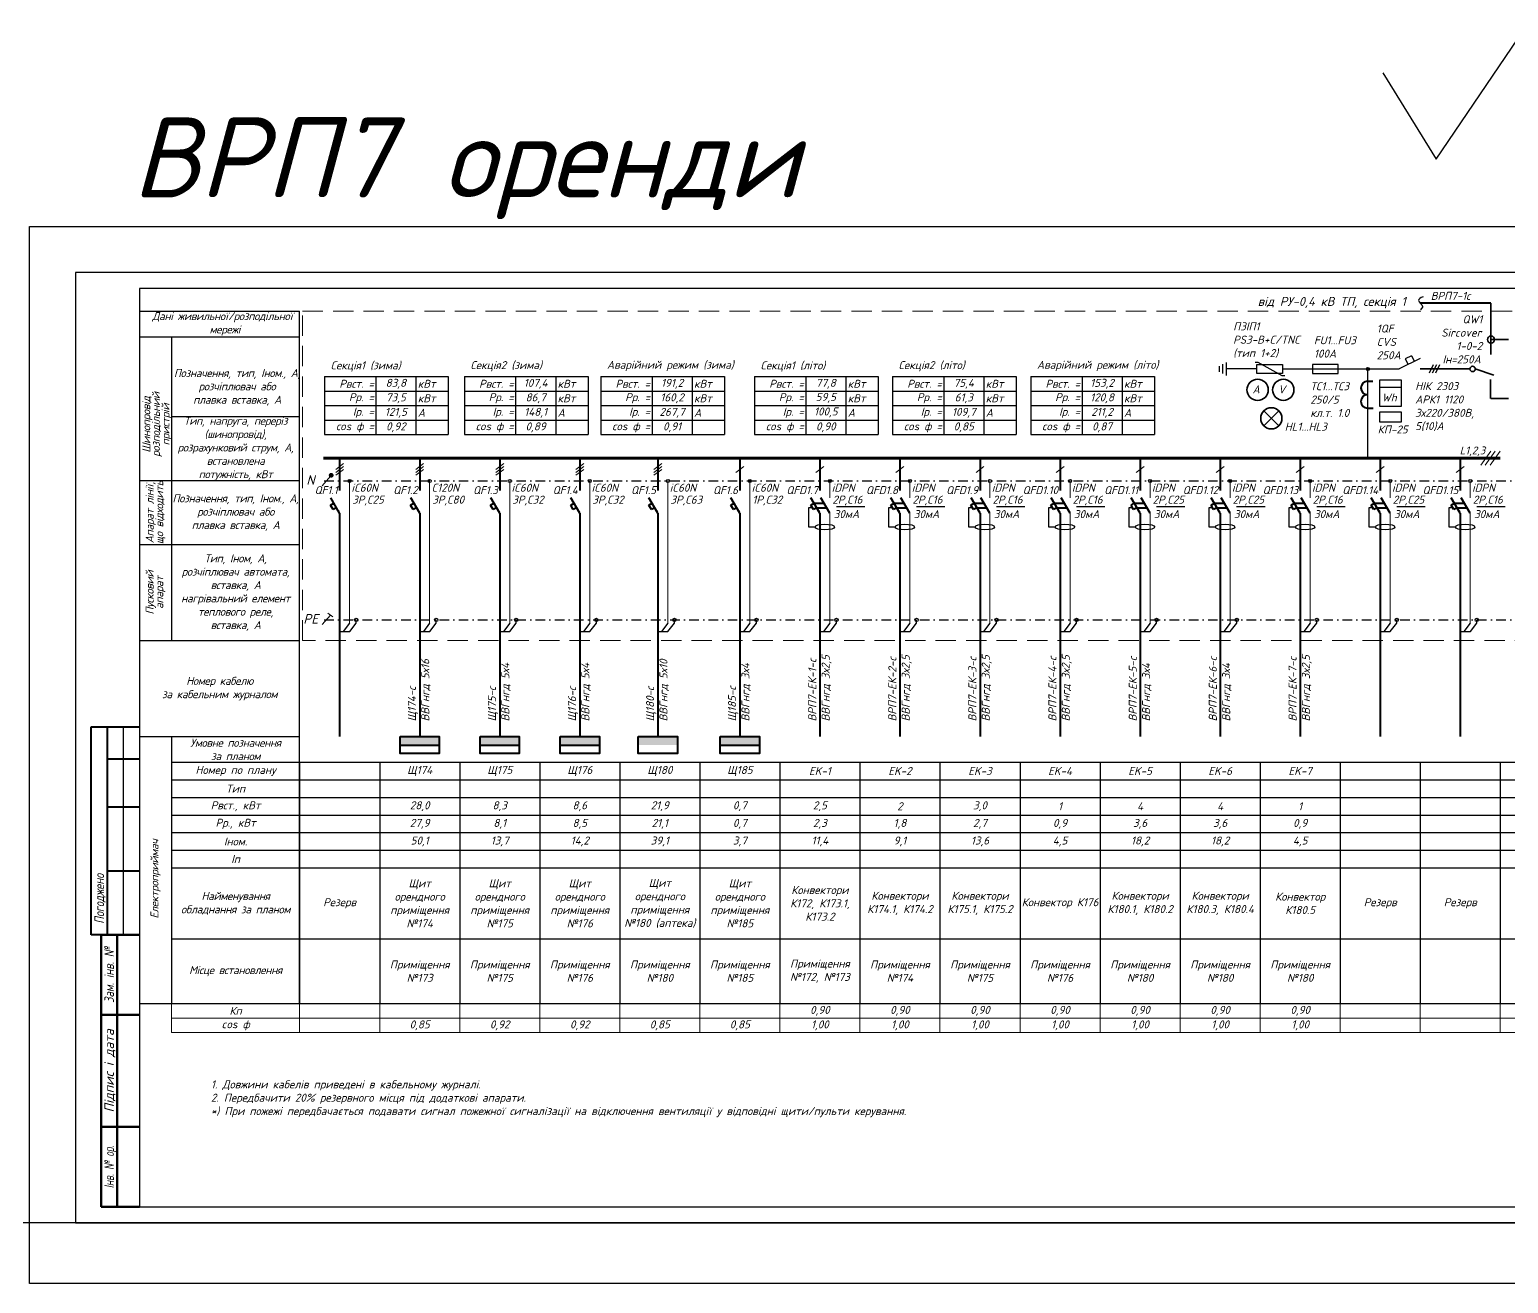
# Model space of a CAD drawing. Header units: millimetres. Extents: x -122434 to 1506205, y -201405 to 386015.
# Drawn here: x 696614 to 742802, y 152711 to 191887 of the extents above; entities that cross this region are included whole.
import ezdxf
from ezdxf.enums import TextEntityAlignment as Align

# ---------------------------------------------------------------- set-up
doc = ezdxf.new("R2010")
doc.units = ezdxf.units.MM
doc.linetypes.add('DASHDOTX2', pattern=[2, 1, -0.5, 0, -0.5])
doc.linetypes.add('DASHED', pattern=[9.525, 6.35, -3.175])
doc.layers.get('Defpoints').update_dxf_attribs({"color": 4})
doc.layers.add('Cхема', color=7, linetype='Continuous')
doc.layers.add('Схема', color=7, linetype='Continuous')
doc.layers.add('Рамка внешняя', color=4, linetype='Continuous', lineweight=30, plot=False)
doc.styles.add('GOST 2.304', font='isocpeui.ttf')
doc.styles.add('ICO', font='isocpeui.ttf')
doc.styles.add('ГОСТ 2.304', font='isocpeui.ttf')
doc.styles.add('СГЕНЕРИР_СТИЛЬ_7', font='isocpeui.ttf')

# ---------------------------------------------------------------- blocks, each defined once
blk = doc.blocks.new('*T62')
at = {"color": 0, "lineweight": -2, "transparency": 16777216}
for p, q in [((0, 0), (4000, 0)), ((0, 0), (0, -7540)), ((19000, 0), (19000, -7540)), ((21500, 0), (21500, -7540)), ((24000, 0), (24000, -7540)), ((26500, 0), (26500, -7540)), ((29000, 0), (29000, -7540)), ((31500, 0), (31500, -7540)), ((34000, 0), (34000, -7540)), ((36500, 0), (36500, -7540)), ((51500, 0), (51500, -7540)), ((0, -550), (56500, -550)), ((4000, -550), (4000, -2200)), ((6500, -550), (6500, -2200)), ((9000, -550), (9000, -3300)), ((11500, -550), (11500, -3300)), ((14000, -550), (14000, -1650)), ((16500, -550), (16500, -3300)), ((39000, -550), (39000, -2200)), ((41500, -550), (41500, -2200)), ((44000, -550), (44000, -2200)), ((46500, -550), (46500, -3300)), ((49000, -550), (49000, -3300)), ((54000, -550), (54000, -7540)), ((56500, -550), (56500, -7540)), ((0, -1100), (26500, -1100)), ((29000, -1100), (56500, -1100)), ((0, -1650), (56500, -1650)), ((0, -2200), (4000, -2200)), ((6500, -2200), (36500, -2200)), ((14000, -2200), (14000, -3300)), ((51500, -2200), (56500, -2200)), ((0, -2750), (4000, -2750)), ((6500, -2750), (6500, -3300)), ((39000, -2750), (39000, -7540)), ((41500, -2750), (41500, -7540)), ((44000, -2750), (44000, -3300)), ((51500, -2750), (56500, -2750)), ((0, -3300), (56500, -3300)), ((4000, -3300), (4000, -7540)), ((0, -5515), (56500, -5515)), ((6500, -5515), (6500, -7540)), ((9000, -5515), (9000, -7540)), ((11500, -5515), (11500, -7540)), ((14000, -5515), (14000, -7540)), ((16500, -5515), (16500, -7540)), ((44000, -5515), (44000, -7540)), ((46500, -5515), (46500, -7540)), ((49000, -5515), (49000, -7540)), ((0, -7540), (56500, -7540))]:
    blk.add_line(p, q, dxfattribs=at)
at = {"color": 0, "linetype": 'ByBlock', "lineweight": -2, "transparency": 16777216}
for p, q in [((4000, 0), (56500, 0)), ((4000, 0), (4000, -550)), ((6500, 0), (6500, -550)), ((9000, 0), (9000, -550)), ((11500, 0), (11500, -550)), ((14000, 0), (14000, -550)), ((16500, 0), (16500, -550)), ((39000, 0), (39000, -550)), ((41500, 0), (41500, -550)), ((44000, 0), (44000, -550)), ((46500, 0), (46500, -550)), ((49000, 0), (49000, -550)), ((54000, 0), (54000, -550)), ((56500, 0), (56500, -550)), ((26500, -1100), (29000, -1100)), ((14000, -1650), (14000, -2200)), ((4000, -2200), (6500, -2200)), ((4000, -2200), (4000, -3300)), ((6500, -2200), (6500, -2750)), ((36500, -2200), (51500, -2200)), ((39000, -2200), (39000, -2750)), ((41500, -2200), (41500, -2750)), ((44000, -2200), (44000, -2750)), ((4000, -2750), (51500, -2750)), ((6500, -3300), (6500, -5515)), ((9000, -3300), (9000, -5515)), ((11500, -3300), (11500, -5515)), ((14000, -3300), (14000, -5515)), ((16500, -3300), (16500, -5515)), ((44000, -3300), (44000, -5515)), ((46500, -3300), (46500, -5515)), ((49000, -3300), (49000, -5515))]:
    blk.add_line(p, q, dxfattribs=at)
at = {"layer": 'Defpoints', "color": 8, "linetype": 'ByBlock', "lineweight": 0, "transparency": 16777216}
for p, q in [((0, -7540), (0, -8447)), ((4000, -7540), (4000, -8447)), ((6500, -7540), (6500, -8447)), ((9000, -7540), (9000, -8447)), ((11500, -7540), (11500, -8447)), ((14000, -7540), (14000, -8447)), ((16500, -7540), (16500, -8447)), ((19000, -7540), (19000, -8447)), ((21500, -7540), (21500, -8447)), ((24000, -7540), (24000, -8447)), ((26500, -7540), (26500, -8447)), ((29000, -7540), (29000, -8447)), ((31500, -7540), (31500, -8447)), ((34000, -7540), (34000, -8447)), ((36500, -7540), (36500, -8447)), ((39000, -7540), (39000, -8447)), ((41500, -7540), (41500, -8447)), ((44000, -7540), (44000, -8447)), ((46500, -7540), (46500, -8447)), ((49000, -7540), (49000, -8447)), ((51500, -7540), (51500, -8447)), ((54000, -7540), (54000, -8447)), ((56500, -7540), (56500, -8447)), ((0, -7994), (56500, -7994)), ((0, -8447), (56500, -8447))]:
    blk.add_line(p, q, dxfattribs=at)
at = {"color": 0, "transparency": 16777216, "char_height": 250, "attachment_point": 5, "style": 'ГОСТ 2.304'}
for s, insert, width in [('Номер по плану', (2000, -275), 3880), ('Щ174', (7750, -275), 2380), ('Щ175', (10250, -275), 2380), ('Щ176', (12750, -275), 2380), ('Щ180', (15250, -275), 2380), ('Щ185', (17750, -275), 2380), ('EK-1', (20250, -275), 2380), ('EK-2', (22750, -275), 2380), ('EK-3', (25250, -275), 2380), ('EK-4', (27750, -275), 2380), ('EK-5', (30250, -275), 2380), ('EK-6', (32750, -275), 2380), ('EK-7', (35250, -275), 2380), ('ПВ5', (45250, -275), 2380), ('Щ017', (47750, -275), 2380), ('Тип', (2000, -825), 3880), ('Рвст., кВт', (2000, -1375), 3880), ('28,0', (7750, -1375), 2380), ('8,3', (10250, -1375), 2380), ('8,6', (12750, -1375), 2380), ('21,9', (15250, -1375), 2380), ('0,7', (17750, -1375), 2380), ('2,5', (20250, -1375), 2380), ('2', (22750, -1375), 2380), ('3,0', (25250, -1375), 2380), ('1', (27750, -1375), 2380), ('4', (30250, -1375), 2380), ('4', (32750, -1375), 2380), ('1', (35250, -1375), 2380), ('7,4', (45250, -1375), 2380), ('100,0', (47750, -1375), 2380), ('Рр., кВт', (2000, -1925), 3880), ('27,9', (7750, -1925), 2380), ('8,1', (10250, -1925), 2380), ('8,5', (12750, -1925), 2380), ('21,1', (15250, -1925), 2380), ('0,7', (17750, -1925), 2380), ('2,3', (20250, -1925), 2380), ('1,8', (22750, -1925), 2380), ('2,7', (25250, -1925), 2380), ('0,9', (27750, -1925), 2380), ('3,6', (30250, -1925), 2380), ('3,6', (32750, -1925), 2380), ('0,9', (35250, -1925), 2380), ('6,7', (45250, -1925), 2380), ('80,0', (47750, -1925), 2380), ('Іном.', (2000, -2475), 3880), ('50,1', (7750, -2475), 2380), ('13,7', (10250, -2475), 2380), ('14,2', (12750, -2475), 2380), ('39,1', (15250, -2475), 2380), ('3,7', (17750, -2475), 2380), ('11,4', (20250, -2475), 2380), ('9,1', (22750, -2475), 2380), ('13,6', (25250, -2475), 2380), ('4,5', (27750, -2475), 2380), ('18,2', (30250, -2475), 2380), ('18,2', (32750, -2475), 2380), ('4,5', (35250, -2475), 2380), ('13,2', (45250, -2475), 2380), ('136,7', (47750, -2475), 2380), ('Іп', (2000, -3025), 3880), ('Щит орендного приміщення №174', (7750, -4408), 2380), ('Щит орендного приміщення №175', (10250, -4408), 2380), ('Щит орендного приміщення №176', (12750, -4408), 2380), ('Щит орендного приміщення №180 (аптека)', (15250, -4408), 2380), ('Щит орендного приміщення №185', (17750, -4408), 2380), ('Щит орендного приміщення №017', (47750, -4408), 2380), ('{\\T0.95;\\C7;Найменування обладнання за планом}', (2000, -4408), 3880), ('Конвектори К172, К173.1, К173.2', (20250, -4408), 2380), ('Конвектори К174.1, К174.2', (22750, -4408), 2380), ('Конвектори К175.1, К175.2', (25250, -4408), 2380), ('Конвектори К180.1, К180.2', (30250, -4408), 2380), ('Конвектори К180.3, К180.4', (32750, -4408), 2380), ('Конвектор К180.5', (35250, -4408), 2380), ('Резерв', (5250, -4408), 2380), ('Конвектор К176', (27750, -4408), 2380), ('Резерв', (37750, -4408), 2380), ('Резерв', (40250, -4408), 2380), ('Вентсистема', (45250, -4408), 2380), ('Резерв', (50250, -4408), 2380), ('Резерв', (52750, -4408), 2380), ('Резерв', (55250, -4408), 2380), ('{\\T0.95;\\C7;Місце встановлення}', (2000, -6528), 3880), ('Приміщення №173', (7750, -6528), 2380), ('Приміщення №175', (10250, -6528), 2380), ('Приміщення №176', (12750, -6528), 2380), ('Приміщення №180', (15250, -6528), 2380), ('Приміщення №185', (17750, -6528), 2380), ('Приміщення №172, №173 ', (20250, -6528), 2380), ('Приміщення №174', (22750, -6528), 2380), ('Приміщення №175', (25250, -6528), 2380), ('Приміщення №176', (27750, -6528), 2380), ('Приміщення №180', (30250, -6528), 2380), ('Приміщення №180', (32750, -6528), 2380), ('Приміщення №180', (35250, -6528), 2380), ('Приміщення №169', (45250, -6528), 2380), ('Приміщення №017', (47750, -6528), 2380)]:
    blk.add_mtext(s, dxfattribs=dict(at, insert=insert, width=width))
at = {"color": 7, "true_color": 0xffffff, "transparency": 16777216, "char_height": 250, "attachment_point": 5, "style": 'ГОСТ 2.304'}
for s, insert, width in [('Кп', (2000, -7767), 3880), ('0,90', (20250, -7767), 2380), ('0,90', (22750, -7767), 2380), ('0,90', (25250, -7767), 2380), ('0,90', (27750, -7767), 2380), ('0,90', (30250, -7767), 2380), ('0,90', (32750, -7767), 2380), ('0,90', (35250, -7767), 2380), ('0,90', (45250, -7767), 2380), ('0,80', (47750, -7767), 2380), ('0,00', (52750, -7767), 2380), ('0,00', (55250, -7767), 2380), ('cos ф', (2000, -8220), 3880), ('0,85', (7750, -8220), 2380), ('0,92', (10250, -8220), 2380), ('0,92', (12750, -8220), 2380), ('0,85', (15250, -8220), 2380), ('0,85', (17750, -8220), 2380), ('1,00', (20250, -8220), 2380), ('1,00', (22750, -8220), 2380), ('1,00', (25250, -8220), 2380), ('1,00', (27750, -8220), 2380), ('1,00', (30250, -8220), 2380), ('1,00', (32750, -8220), 2380), ('1,00', (35250, -8220), 2380), ('0,85', (45250, -8220), 2380), ('0,89', (47750, -8220), 2380), ('0,00', (52750, -8220), 2380), ('0,00', (55250, -8220), 2380)]:
    blk.add_mtext(s, dxfattribs=dict(at, insert=insert, width=width))
blk = doc.blocks.new('*U159')
at = {"color": 0, "lineweight": 40}
for p, q in [((0, 0), (0, -1005)), ((0, -1720), (-280, -1240)), ((311, -1720), (31, -1240)), ((-284, -1468), (-180, -1408)), ((-204, -1607), (-284, -1468)), ((-100, -1547), (-204, -1607)), ((-181, -1409), (130, -1409)), ((-100, -1547), (210, -1547))]:
    blk.add_line(p, q, dxfattribs=at)
at = {"color": 0, "lineweight": 13}
blk.add_line((-124, -441), (124, -256), dxfattribs=at)
at = {"color": 0, "lineweight": 9}
for p, q in [((311, -711), (311, -1240)), ((311, -2461), (311, -1720)), ((311, -2941), (311, -2461)), ((311, -5151), (311, -2941))]:
    blk.add_line(p, q, dxfattribs=at)
at = {"lineweight": 40}
for p, q in [((0, -1720), (0, -2226)), ((0, -2226), (0, -2941)), ((0, -2941), (0, -4529))]:
    blk.add_line(p, q, dxfattribs=at)
blk.add_line((516, -1512), (1402, -1512))
at = {"color": 0}
blk.add_lwpolyline([(-151, -2149), (-346, -2149), (-346, -1537), (-244, -1537)], dxfattribs=at)
blk.add_circle((311, -711), 46.3, dxfattribs=at)
blk.add_ellipse((153, -2149), major_axis=(-304, 0), ratio=0.29336, dxfattribs=at)
at = {"color": 0, "lineweight": 40}
blk.add_point((-37, -1659), dxfattribs=at)
at = {"style": 'ГОСТ 2.304'}
blk.add_attdef('QF', text='', height=250, dxfattribs=at).set_placement((-61, -997), align=Align.MIDDLE_RIGHT)
at = {"lineweight": 50, "style": 'ГОСТ 2.304'}
for tag, p in [('ТYPE', (369, -1046)), ('CURRENT', (391, -1419)), ('D_CURRENT', (432, -1871))]:
    blk.add_attdef(tag, p, '', height=250, dxfattribs=at)
blk = doc.blocks.new('*T63')
at = {"color": 0, "lineweight": -2, "transparency": 16777216}
for p, q in [((0, 0), (1600, 0)), ((0, 0), (0, -1813)), ((1600, 0), (1600, -1813)), ((2850, 0), (3860, 0)), ((2850, 0), (2850, -1813)), ((3860, 0), (3860, -1813)), ((0, -453), (3860, -453)), ((0, -907), (3860, -907)), ((0, -1360), (3860, -1360)), ((0, -1813), (3860, -1813))]:
    blk.add_line(p, q, dxfattribs=at)
at = {"color": 0, "linetype": 'ByBlock', "lineweight": -2, "transparency": 16777216}
blk.add_line((1600, 0), (2850, 0), dxfattribs=at)
at = {"color": 0, "transparency": 16777216, "char_height": 250, "style": 'ГОСТ 2.304'}
for s, insert, width, attachment_point in [('Рвст. =', (1540, -227), 1480, 6), ('83,8', (2225, -227), 1130, 5), ('кВт', (2910, -227), 890, 4), ('Рр. =', (1540, -680), 1480, 6), ('73,5', (2225, -680), 1130, 5), ('кВт', (2910, -680), 890, 4), ('Ір. =', (1540, -1133), 1480, 6), ('121,5', (2225, -1133), 1130, 5), ('А', (2910, -1133), 890, 4), ('сos ф =', (1540, -1587), 1480, 6), ('0,92', (2225, -1587), 1130, 5)]:
    blk.add_mtext(s, dxfattribs=dict(at, insert=insert, width=width, attachment_point=attachment_point))
blk = doc.blocks.new('*T64')
at = {"color": 0, "lineweight": -2, "transparency": 16777216}
for p, q in [((0, 0), (1600, 0)), ((0, 0), (0, -1813)), ((1600, 0), (1600, -1813)), ((2850, 0), (3860, 0)), ((2850, 0), (2850, -1813)), ((3860, 0), (3860, -1813)), ((0, -453), (3860, -453)), ((0, -907), (3860, -907)), ((0, -1360), (3860, -1360)), ((0, -1813), (3860, -1813))]:
    blk.add_line(p, q, dxfattribs=at)
at = {"color": 0, "linetype": 'ByBlock', "lineweight": -2, "transparency": 16777216}
blk.add_line((1600, 0), (2850, 0), dxfattribs=at)
at = {"color": 0, "transparency": 16777216, "char_height": 250, "style": 'ГОСТ 2.304'}
for s, insert, width, attachment_point in [('Рвст. =', (1540, -227), 1480, 6), ('107,4', (2225, -227), 1130, 5), ('кВт', (2910, -227), 890, 4), ('Рр. =', (1540, -680), 1480, 6), ('86,7', (2225, -680), 1130, 5), ('кВт', (2910, -680), 890, 4), ('Ір. =', (1540, -1133), 1480, 6), ('148,1', (2225, -1133), 1130, 5), ('А', (2910, -1133), 890, 4), ('сos ф =', (1540, -1587), 1480, 6), ('0,89', (2225, -1587), 1130, 5)]:
    blk.add_mtext(s, dxfattribs=dict(at, insert=insert, width=width, attachment_point=attachment_point))
blk = doc.blocks.new('*T65')
at = {"color": 0, "lineweight": -2, "transparency": 16777216}
for p, q in [((0, 0), (1600, 0)), ((0, 0), (0, -1813)), ((1600, 0), (1600, -1813)), ((2850, 0), (3860, 0)), ((2850, 0), (2850, -1813)), ((3860, 0), (3860, -1813)), ((0, -453), (3860, -453)), ((0, -907), (3860, -907)), ((0, -1360), (3860, -1360)), ((0, -1813), (3860, -1813))]:
    blk.add_line(p, q, dxfattribs=at)
at = {"color": 0, "linetype": 'ByBlock', "lineweight": -2, "transparency": 16777216}
blk.add_line((1600, 0), (2850, 0), dxfattribs=at)
at = {"color": 0, "transparency": 16777216, "char_height": 250, "style": 'ГОСТ 2.304'}
for s, insert, width, attachment_point in [('Рвст. =', (1540, -227), 1480, 6), ('191,2', (2225, -227), 1130, 5), ('кВт', (2910, -227), 890, 4), ('Рр. =', (1540, -680), 1480, 6), ('160,2', (2225, -680), 1130, 5), ('кВт', (2910, -680), 890, 4), ('Ір. =', (1540, -1133), 1480, 6), ('267,7', (2225, -1133), 1130, 5), ('А', (2910, -1133), 890, 4), ('сos ф =', (1540, -1587), 1480, 6), ('0,91', (2225, -1587), 1130, 5)]:
    blk.add_mtext(s, dxfattribs=dict(at, insert=insert, width=width, attachment_point=attachment_point))
blk = doc.blocks.new('*T66')
at = {"color": 0, "lineweight": -2, "transparency": 16777216}
for p, q in [((0, 0), (1600, 0)), ((0, 0), (0, -1813)), ((1600, 0), (1600, -1813)), ((2850, 0), (3860, 0)), ((2850, 0), (2850, -1360)), ((3860, 0), (3860, -1813)), ((0, -453), (3860, -453)), ((0, -907), (3860, -907)), ((0, -1360), (3860, -1360)), ((0, -1813), (3860, -1813))]:
    blk.add_line(p, q, dxfattribs=at)
at = {"color": 0, "linetype": 'ByBlock', "lineweight": -2, "transparency": 16777216}
for p, q in [((1600, 0), (2850, 0)), ((2850, -1360), (2850, -1813))]:
    blk.add_line(p, q, dxfattribs=at)
at = {"color": 0, "transparency": 16777216, "char_height": 250, "style": 'ГОСТ 2.304'}
for s, insert, width, attachment_point in [('Рвст. =', (1540, -227), 1480, 6), ('77,8', (2225, -227), 1130, 5), ('кВт', (2910, -227), 890, 4), ('Рр. =', (1540, -680), 1480, 6), ('59,5', (2225, -513), 1130, 2), ('кВт', (2910, -680), 890, 4), ('Ір. =', (1540, -1133), 1480, 6), ('100,5', (2225, -967), 1130, 2), ('А', (2910, -1133), 890, 4), ('сos ф =', (1540, -1587), 1480, 6), ('0,90', (2225, -1587), 1130, 5)]:
    blk.add_mtext(s, dxfattribs=dict(at, insert=insert, width=width, attachment_point=attachment_point))
blk = doc.blocks.new('*T67')
at = {"color": 0, "lineweight": -2, "transparency": 16777216}
for p, q in [((0, 0), (1600, 0)), ((0, 0), (0, -1813)), ((1600, 0), (1600, -1813)), ((2850, 0), (3860, 0)), ((2850, 0), (2850, -1813)), ((3860, 0), (3860, -1813)), ((0, -453), (3860, -453)), ((0, -907), (3860, -907)), ((0, -1360), (3860, -1360)), ((0, -1813), (3860, -1813))]:
    blk.add_line(p, q, dxfattribs=at)
at = {"color": 0, "linetype": 'ByBlock', "lineweight": -2, "transparency": 16777216}
blk.add_line((1600, 0), (2850, 0), dxfattribs=at)
at = {"color": 0, "transparency": 16777216, "char_height": 250, "style": 'ГОСТ 2.304'}
for s, insert, width, attachment_point in [('Рвст. =', (1540, -227), 1480, 6), ('75,4', (2225, -227), 1130, 5), ('кВт', (2910, -227), 890, 4), ('Рр. =', (1540, -680), 1480, 6), ('61,3', (2225, -680), 1130, 5), ('кВт', (2910, -680), 890, 4), ('Ір. =', (1540, -1133), 1480, 6), ('109,7', (2225, -1133), 1130, 5), ('А', (2910, -1133), 890, 4), ('сos ф =', (1540, -1587), 1480, 6), ('0,85', (2225, -1587), 1130, 5)]:
    blk.add_mtext(s, dxfattribs=dict(at, insert=insert, width=width, attachment_point=attachment_point))
blk = doc.blocks.new('*T68')
at = {"color": 0, "lineweight": -2, "transparency": 16777216}
for p, q in [((0, 0), (1600, 0)), ((0, 0), (0, -1813)), ((1600, 0), (1600, -1813)), ((2850, 0), (3860, 0)), ((2850, 0), (2850, -1813)), ((3860, 0), (3860, -1813)), ((0, -453), (3860, -453)), ((0, -907), (3860, -907)), ((0, -1360), (3860, -1360)), ((0, -1813), (3860, -1813))]:
    blk.add_line(p, q, dxfattribs=at)
at = {"color": 0, "linetype": 'ByBlock', "lineweight": -2, "transparency": 16777216}
blk.add_line((1600, 0), (2850, 0), dxfattribs=at)
at = {"color": 0, "transparency": 16777216, "char_height": 250, "style": 'ГОСТ 2.304'}
for s, insert, width, attachment_point in [('Рвст. =', (1540, -227), 1480, 6), ('153,2', (2225, -227), 1130, 5), ('кВт', (2910, -227), 890, 4), ('Рр. =', (1540, -680), 1480, 6), ('120,8', (2225, -680), 1130, 5), ('кВт', (2910, -680), 890, 4), ('Ір. =', (1540, -1133), 1480, 6), ('211,2', (2225, -1133), 1130, 5), ('А', (2910, -1133), 890, 4), ('сos ф =', (1540, -1587), 1480, 6), ('0,87', (2225, -1587), 1130, 5)]:
    blk.add_mtext(s, dxfattribs=dict(at, insert=insert, width=width, attachment_point=attachment_point))
blk = doc.blocks.new('*U160')
at = {"color": 0, "lineweight": 40}
for p, q in [((0, 0), (0, -1005)), ((0, -1720), (-280, -1240)), ((-284, -1468), (-180, -1408)), ((-204, -1607), (-284, -1468)), ((-100, -1547), (-204, -1607))]:
    blk.add_line(p, q, dxfattribs=at)
at = {"color": 0, "lineweight": 13}
for p, q in [((-124, -348), (124, -163)), ((-124, -441), (124, -256)), ((-124, -533), (124, -348))]:
    blk.add_line(p, q, dxfattribs=at)
at = {"color": 0, "lineweight": 9}
for p, q in [((311, -711), (311, -1240)), ((311, -1240), (311, -1720)), ((311, -2461), (311, -1720)), ((311, -2941), (311, -2461)), ((311, -5151), (311, -2941))]:
    blk.add_line(p, q, dxfattribs=at)
at = {"lineweight": 40}
for p, q in [((0, -1720), (0, -2226)), ((0, -2226), (0, -2941)), ((0, -2941), (0, -4529))]:
    blk.add_line(p, q, dxfattribs=at)
at = {"color": 0}
blk.add_circle((311, -711), 46.3, dxfattribs=at)
at = {"color": 0, "lineweight": 40}
blk.add_point((-37, -1659), dxfattribs=at)
at = {"style": 'ГОСТ 2.304'}
blk.add_attdef('QF', text='', height=250, dxfattribs=at).set_placement((-61, -997), align=Align.MIDDLE_RIGHT)
at = {"lineweight": 50, "style": 'ГОСТ 2.304'}
for tag, p in [('ТYPE', (369, -1046)), ('CURRENT', (391, -1419))]:
    blk.add_attdef(tag, p, '', height=250, dxfattribs=at)
blk = doc.blocks.new('*U161')
at = {"color": 0, "lineweight": 40}
for p, q in [((0, 0), (0, -1005)), ((0, -1720), (-280, -1240)), ((-284, -1468), (-180, -1408)), ((-204, -1607), (-284, -1468)), ((-100, -1547), (-204, -1607))]:
    blk.add_line(p, q, dxfattribs=at)
at = {"color": 0, "lineweight": 13}
blk.add_line((-124, -441), (124, -256), dxfattribs=at)
at = {"color": 0, "lineweight": 9}
for p, q in [((311, -711), (311, -1240)), ((311, -1240), (311, -1720)), ((311, -2461), (311, -1720)), ((311, -2941), (311, -2461)), ((311, -5151), (311, -2941))]:
    blk.add_line(p, q, dxfattribs=at)
at = {"lineweight": 40}
for p, q in [((0, -1720), (0, -2226)), ((0, -2226), (0, -2941)), ((0, -2941), (0, -4529))]:
    blk.add_line(p, q, dxfattribs=at)
at = {"color": 0}
blk.add_circle((311, -711), 46.3, dxfattribs=at)
at = {"color": 0, "lineweight": 40}
blk.add_point((-37, -1659), dxfattribs=at)
at = {"style": 'ГОСТ 2.304'}
blk.add_attdef('QF', text='', height=250, dxfattribs=at).set_placement((-61, -997), align=Align.MIDDLE_RIGHT)
at = {"lineweight": 50, "style": 'ГОСТ 2.304'}
for tag, p in [('ТYPE', (369, -1046)), ('CURRENT', (391, -1419))]:
    blk.add_attdef(tag, p, '', height=250, dxfattribs=at)
blk = doc.blocks.new('Рамка А4х3')
at = {"lineweight": 40}
for p, q in [((4.94, 90), (4.94, 155)), ((4.94, 155), (19.94, 155)), ((9.94, 155), (9.94, 90)), ((9.94, 145), (19.94, 145)), ((9.94, 130), (19.94, 130)), ((9.94, 110), (19.94, 110)), ((19.94, 90), (4.94, 90))]:
    blk.add_line(p, q, dxfattribs=at)
at = {"lineweight": 25}
blk.add_line((14.94, 90), (14.94, 155), dxfattribs=at)
at = {"linetype": 'Continuous', "lineweight": 60}
for p, q in [((8, 5), (8, 90)), ((8, 90), (20, 90)), ((8, 90), (20, 90)), ((13, 5), (13, 90)), ((8, 65), (20, 65)), ((8, 30), (20, 30)), ((20, 5), (8, 5))]:
    blk.add_line(p, q, dxfattribs=at)
at = {"lineweight": 30, "ltscale": 100}
blk.add_lwpolyline([(20, 5), (625, 5), (625, 292), (20, 292)], close=True, dxfattribs=at)
at = {"layer": 'Рамка внешняя', "ltscale": 100}
blk.add_lwpolyline([(0, 0), (630, 0), (630, 297), (0, 297)], close=True, dxfattribs=at)
at = {"linetype": 'Continuous', "lineweight": 25, "style": 'СГЕНЕРИР_СТИЛЬ_7'}
for s, width, p in [('Погоджено', 0.8, (7.44, 101.27)), ('Зам. інв. №', 0.8, (10.5, 77.5)), ('Інв. № ор.', 0.7, (10.5, 17.5))]:
    blk.add_text(s, height=3, rotation=90, dxfattribs=dict(at, width=width)).set_placement(p, align=Align.MIDDLE_CENTER)
blk.add_text('Підпис і дата', height=3, rotation=90, dxfattribs=at).set_placement((10.5, 47.5), align=Align.MIDDLE_CENTER)
at = {"layer": 'Схема', "linetype": 'Continuous', "style": 'ГОСТ 2.304'}
blk.add_text('А4х3', height=2.5, dxfattribs=at).set_placement((606.77, 1.24))

msp = doc.modelspace()

# ---------------------------------------------------------------- hatches: boundary and pattern name
at = {"lineweight": 40}
h = msp.add_hatch(color=256, dxfattribs=at)
h.dxf.hatch_style = 1
h.paths.add_polyline_path([(709410, 169795), (708185, 169795), (708185, 169532), (709410, 169532)])
h = msp.add_hatch(color=256, dxfattribs=at)
h.dxf.hatch_style = 1
h.paths.add_polyline_path([(711910, 169795), (710685, 169795), (710685, 169532), (711910, 169532)])
h = msp.add_hatch(color=256, dxfattribs=at)
h.dxf.hatch_style = 1
h.paths.add_polyline_path([(714410, 169795), (713185, 169795), (713185, 169532), (714410, 169532)])
h = msp.add_hatch(color=256, dxfattribs=at)
h.dxf.hatch_style = 1
h.paths.add_polyline_path([(716850, 169795), (715625, 169795), (715625, 169532), (716850, 169532)])
h = msp.add_hatch(color=256, dxfattribs=at)
h.dxf.hatch_style = 1
h.paths.add_polyline_path([(719410, 169795), (718185, 169795), (718185, 169532), (719410, 169532)])

# ---------------------------------------------------------------- linework, layer by layer
at = {"color": 7, "ltscale": 300}
for p, q in [((700048, 183092), (705048, 183092)), ((700048, 183092), (700048, 161452)), ((705048, 161452), (705048, 183092)), ((700048, 182292), (705048, 182292)), ((701048, 182292), (701048, 177795)), ((701048, 179795), (705048, 179795)), ((700048, 177795), (705048, 177795)), ((701048, 177795), (701048, 175795)), ((700048, 175795), (705048, 175795)), ((701048, 175795), (701048, 172795)), ((700048, 172795), (705048, 172795)), ((700048, 169795), (705048, 169795)), ((700048, 169795), (705048, 169795)), ((701048, 169795), (701048, 168995)), ((700048, 161452), (701048, 161455))]:
    msp.add_line(p, q, dxfattribs=at)
at = {"lineweight": 40, "ltscale": 300}
for p, q in [((742250, 183343), (740046, 183343)), ((706298, 173965), (706298, 169795)), ((708798, 173965), (708798, 169795)), ((711298, 173965), (711298, 169795)), ((713798, 173965), (713798, 169795)), ((716238, 173965), (716238, 169795)), ((718798, 173965), (718798, 169795)), ((721298, 173965), (721298, 169795)), ((723798, 173965), (723798, 169795)), ((726298, 173965), (726298, 169795)), ((728798, 173965), (728798, 169795)), ((731298, 173965), (731298, 169795)), ((733798, 173965), (733798, 169795)), ((736298, 173965), (736298, 169795)), ((738798, 173965), (738798, 169795)), ((741298, 173965), (741298, 169795))]:
    msp.add_line(p, q, dxfattribs=at)
at = {"color": 0, "lineweight": 30, "ltscale": 300}
for p, q in [((740047, 181610), (739393, 181283)), ((739777, 181697), (739582, 181600)), ((739582, 181600), (739671, 181422)), ((739777, 181697), (739866, 181519)), ((738415, 178494), (738415, 181283))]:
    msp.add_line(p, q, dxfattribs=at)
at = {"color": 7, "lineweight": 30, "ltscale": 300}
for p, q in [((734943, 181283), (733999, 181283)), ((734982, 181484), (734893, 181484)), ((735732, 181070), (734982, 181484)), ((735821, 181070), (735732, 181070)), ((735743, 181283), (739393, 181283)), ((738790, 180714), (739449, 180714))]:
    msp.add_line(p, q, dxfattribs=at)
at = {"color": 0, "ltscale": 300}
for p, q in [((740455, 181414), (740324, 181152)), ((740553, 181414), (740422, 181152)), ((740651, 181414), (740520, 181152)), ((706609, 173343), (706412, 173084)), ((706613, 173084), (706815, 173344)), ((706815, 173344), (706815, 173444)), ((709109, 173343), (708912, 173084)), ((709113, 173084), (709315, 173344)), ((709315, 173344), (709315, 173444)), ((711609, 173343), (711412, 173084)), ((711613, 173084), (711815, 173344)), ((711815, 173344), (711815, 173444)), ((714109, 173343), (713912, 173084)), ((714113, 173084), (714315, 173344)), ((714315, 173344), (714315, 173444)), ((716549, 173343), (716352, 173084)), ((716553, 173084), (716755, 173344)), ((716755, 173344), (716755, 173444)), ((719109, 173343), (718912, 173084)), ((719113, 173084), (719315, 173344)), ((719315, 173344), (719315, 173444)), ((721609, 173343), (721412, 173084)), ((721613, 173084), (721815, 173344)), ((721815, 173344), (721815, 173444)), ((724109, 173343), (723912, 173084)), ((724113, 173084), (724315, 173344)), ((724315, 173344), (724315, 173444)), ((726609, 173343), (726412, 173084)), ((726613, 173084), (726815, 173344)), ((726815, 173344), (726815, 173444)), ((729109, 173343), (728912, 173084)), ((729113, 173084), (729315, 173344)), ((729315, 173344), (729315, 173444)), ((731609, 173343), (731412, 173084)), ((731613, 173084), (731815, 173344)), ((731815, 173344), (731815, 173444)), ((734109, 173343), (733912, 173084)), ((734113, 173084), (734315, 173344)), ((734315, 173344), (734315, 173444)), ((736609, 173343), (736412, 173084)), ((736613, 173084), (736815, 173344)), ((736815, 173344), (736815, 173444)), ((739109, 173343), (738912, 173084)), ((739113, 173084), (739315, 173344)), ((739315, 173344), (739315, 173444)), ((741609, 173343), (741412, 173084)), ((741613, 173084), (741815, 173344)), ((741815, 173344), (741815, 173444)), ((706289, 173084), (706613, 173084)), ((708789, 173084), (709113, 173084)), ((711289, 173084), (711613, 173084)), ((713789, 173084), (714113, 173084)), ((716229, 173084), (716553, 173084)), ((718789, 173084), (719113, 173084)), ((721289, 173084), (721613, 173084)), ((723789, 173084), (724113, 173084)), ((726289, 173084), (726613, 173084)), ((728789, 173084), (729113, 173084)), ((731289, 173084), (731613, 173084)), ((733789, 173084), (734113, 173084)), ((736289, 173084), (736613, 173084)), ((738789, 173084), (739113, 173084)), ((741289, 173084), (741613, 173084))]:
    msp.add_line(p, q, dxfattribs=at)
at = {"color": 7, "lineweight": 40, "ltscale": 300}
for p, q in [((738405, 180899), (738569, 180899)), ((738405, 180059), (738575, 180059))]:
    msp.add_line(p, q, dxfattribs=at)
at = {"lineweight": 15, "ltscale": 300}
for p, q in [((742251, 178713), (741945, 178276)), ((742385, 178713), (742080, 178276)), ((742542, 178713), (742236, 178276))]:
    msp.add_line(p, q, dxfattribs=at)
at = {"color": 0, "linetype": 'DASHDOTX2', "ltscale": 300}
msp.add_line((705816, 177783), (757548, 177783), dxfattribs=at)
at = {"linetype": 'DASHDOTX2', "ltscale": 300}
msp.add_line((705816, 173444), (757548, 173444), dxfattribs=at)
at = {"lineweight": 40, "ltscale": 200}
for p, q in [((708185, 169532), (709410, 169532)), ((710685, 169532), (711910, 169532)), ((713185, 169532), (714410, 169532)), ((718185, 169532), (719410, 169532))]:
    msp.add_line(p, q, dxfattribs=at)
msp.add_xline((1302, 154602), (-1, 0))
at = {"color": 3}
msp.add_lwpolyline([(738881, 190538), (740543, 187838), (743295, 191887)], dxfattribs=at)
msp.add_lwpolyline([(696614, 185736), (783386, 185736), (783386, 152711), (696614, 152711)], close=True, dxfattribs=at)
at = {"linetype": 'DASHED', "lineweight": 18, "ltscale": 100}
msp.add_lwpolyline([(705138, 183093), (758882, 183093), (758882, 172795), (705138, 172795)], close=True, dxfattribs=at)
at = {"color": 7, "lineweight": 30, "ltscale": 100}
for points in [[(733773, 181194), (733773, 181372)], [(733886, 181137), (733886, 181429)], [(733999, 181080), (733999, 181486)]]:
    msp.add_lwpolyline(points, dxfattribs=at)
for points in [[(734943, 181146), (734943, 181420), (735743, 181420), (735743, 181146)], [(737486, 181146), (737486, 181420), (736686, 181420), (736686, 181146)], [(738790, 180942), (739449, 180942), (739449, 180109), (738790, 180109)], [(738790, 179942), (739449, 179942), (739449, 179616), (738790, 179616)]]:
    msp.add_lwpolyline(points, close=True, dxfattribs=at)
at = {"color": 0, "lineweight": 40, "ltscale": 100, "const_width": 100}
msp.add_lwpolyline([(705791, 178494), (742548, 178494)], dxfattribs=at)
at = {"lineweight": 20, "ltscale": 100}
for points in [[(706008, 177933), (705751, 177633)], [(706008, 173595), (705751, 173295)], [(706004, 173598), (706085, 173534), (705930, 173655)]]:
    msp.add_lwpolyline(points, dxfattribs=at)
at = {"lineweight": 9, "ltscale": 100, "const_width": 75}
msp.add_lwpolyline([(705996, 177961, 1), (706071, 177961, 1)], format="xyb", close=True, dxfattribs=at)
at = {"color": 7, "lineweight": 40, "ltscale": 50}
for points in [[(708185, 169795), (709410, 169795), (709410, 169269), (708185, 169269)], [(710685, 169795), (711910, 169795), (711910, 169269), (710685, 169269)], [(713185, 169795), (714410, 169795), (714410, 169269), (713185, 169269)], [(715625, 169795), (716850, 169795), (716850, 169269), (715625, 169269)], [(718185, 169795), (719410, 169795), (719410, 169269), (718185, 169269)]]:
    msp.add_lwpolyline(points, close=True, dxfattribs=at)
at = {"color": 0, "lineweight": 30}
msp.add_circle((738415, 181283, 0), 46.3, dxfattribs=at)
at = {"color": 0}
for centre in [(706815, 173444), (709315, 173444), (711815, 173444), (714315, 173444), (716755, 173444), (719315, 173444), (721815, 173444), (724315, 173444), (726815, 173444), (729315, 173444), (731815, 173444), (734315, 173444), (736815, 173444), (739315, 173444), (741815, 173444)]:
    msp.add_circle(centre, 51.8, dxfattribs=at)
at = {"color": 7, "lineweight": 40}
for centre in [(738405, 180688, 0), (738405, 180269, 0)]:
    msp.add_arc(centre, 211, 90, 270, dxfattribs=at)
at = {"color": 7}
msp.add_spline([(740136, 183541, 0), (739992, 183419, 0), (740120, 183238, 0), (740056, 183132, 0)], degree=3, dxfattribs=at)
at = {"layer": 'Cхема', "lineweight": 35}
for p, q in [((742250, 183343), (742250, 181735)), ((742246, 182201), (742802, 182201)), ((741598, 181283), (740047, 181283)), ((742348, 181091), (741765, 181283)), ((742237, 180950), (742237, 180364)), ((742250, 180364), (742802, 180364)), ((735632, 179507), (735163, 179976)), ((735163, 179507), (735632, 179976))]:
    msp.add_line(p, q, dxfattribs=at)
for centre, radius in [((742259, 182201, 0), 111), ((742259, 182201, 0), 111), ((741682, 181283, 0), 83.3), ((734968, 180631, 0), 332), ((735770, 180631, 0), 332), ((735397, 179741, 0), 332)]:
    msp.add_circle(centre, radius, dxfattribs=at)

# ---------------------------------------------------------------- block references
at = {"xscale": 100, "yscale": 100, "zscale": 100}
msp.add_blockref('Рамка А4х3', (698048, 154602), dxfattribs=at)
for name, p in [('*T63', (705829, 181047)), ('*T64', (710195, 181047)), ('*T65', (714456, 181047)), ('*T66', (719257, 181047)), ('*T67', (723567, 181047)), ('*T68', (727885, 181047)), ('*T62', (701048, 168995))]:
    msp.add_blockref(name, p)
at = {"lineweight": 50}
for name, p, values in [('*U160', (706298, 178494), {'QF': 'QF1.1', 'ТYPE': 'iC60N', 'CURRENT': '3P,С25'}), ('*U160', (708798, 178494), {'QF': 'QF1.2', 'ТYPE': 'C120N', 'CURRENT': '3P,С80'}), ('*U160', (711298, 178494), {'QF': 'QF1.3', 'ТYPE': 'iC60N', 'CURRENT': '3P,С32'}), ('*U160', (713798, 178494), {'QF': 'QF1.4', 'ТYPE': 'iC60N', 'CURRENT': '3P,С32'}), ('*U160', (716238, 178494), {'QF': 'QF1.5', 'ТYPE': 'iC60N', 'CURRENT': '3P,С63'}), ('*U161', (718798, 178494), {'QF': 'QF1.6', 'ТYPE': 'iC60N', 'CURRENT': '1P,С32'}), ('*U159', (721298, 178494), {'QF': 'QFD1.7', 'ТYPE': 'iDPN', 'CURRENT': '2P,С16', 'D_CURRENT': '30мА'}), ('*U159', (723798, 178494), {'QF': 'QFD1.8', 'ТYPE': 'iDPN', 'CURRENT': '2P,С16', 'D_CURRENT': '30мА'}), ('*U159', (726298, 178494), {'QF': 'QFD1.9', 'ТYPE': 'iDPN', 'CURRENT': '2P,С16', 'D_CURRENT': '30мА'}), ('*U159', (728798, 178494), {'QF': 'QFD1.10', 'ТYPE': 'iDPN', 'CURRENT': '2P,С16', 'D_CURRENT': '30мА'}), ('*U159', (731298, 178494), {'QF': 'QFD1.11', 'ТYPE': 'iDPN', 'CURRENT': '2P,С25', 'D_CURRENT': '30мА'}), ('*U159', (733798, 178494), {'QF': 'QFD1.12', 'ТYPE': 'iDPN', 'CURRENT': '2P,С25', 'D_CURRENT': '30мА'}), ('*U159', (736298, 178494), {'QF': 'QFD1.13', 'ТYPE': 'iDPN', 'CURRENT': '2P,С16', 'D_CURRENT': '30мА'}), ('*U159', (738798, 178494), {'QF': 'QFD1.14', 'ТYPE': 'iDPN', 'CURRENT': '2P,С25', 'D_CURRENT': '30мА'}), ('*U159', (741298, 178494), {'QF': 'QFD1.15', 'ТYPE': 'iDPN', 'CURRENT': '2P,С16', 'D_CURRENT': '30мА'})]:
    msp.add_blockref(name, p, dxfattribs=at).add_auto_attribs(values)

# ---------------------------------------------------------------- texts
at = {"color": 3, "lineweight": 40, "style": 'GOST 2.304'}
msp.add_text('ВРП7 оренди', height=2500, dxfattribs=at).set_placement((699814, 186643))
at = {"color": 0, "lineweight": 40}
for s, height, style, p in [('від РУ-0,4 кВ ТП, секція 1', 281.25, 'ГОСТ 2.304', (734972, 183253, 0)), ('ВРП7-1с', 250, 'GOST 2.304', (740376, 183442, 0))]:
    msp.add_text(s, height=height, dxfattribs=dict(at, style=style)).set_placement(p)
at = {"color": 7, "lineweight": 40, "style": 'ГОСТ 2.304'}
for s, p in [('А', (734810, 180521, 0)), ('V', (735611, 180521, 0)), ('Wh', (738848, 180267, 0)), ('HL1...HL3', (735817, 179356, 0))]:
    msp.add_text(s, height=250, dxfattribs=at).set_placement(p)
at = {"color": 0, "lineweight": 9, "style": 'ICO'}
for s, height, p in [('L1,2,3', 243.1, (741281, 178617)), ('N', 300, (705258, 177664)), ('PE', 300, (705165, 173326))]:
    msp.add_text(s, height=height, dxfattribs=at).set_placement(p)
at = {"color": 7, "linetype": 'Continuous', "char_height": 250, "style": 'ГОСТ 2.304'}
for s, insert, width, attachment_point in [('{\\T0.95;Дані живильної/розподільної\\P мережі}', (702638, 182692), 5000, 5), ('\\pi1820.9;{\\C256;QW1\\P\\pi1159.8;Sircover\\P\\pi1630.4;1-0-2\\P\\pi1199.2;Iн=250А}', (739545, 182208, 0), 2434.76, 4), ('{\\C256;ПЗІП1\\PPS3-B+C/TNC\\P(тип 1+2)}', (734204, 182185, 0), 4000, 4), ('{\\C256;1QF\\PCVS\\P250А}', (738688, 182128, 0), 4000, 4), ('{\\C256;FU1...FU3\\P100А }', (736727, 181971, 0), 1387.26, 4), ('{\\T0.95;Позначення, тип, Iном., А, розчіплювач або \\Pплавка вставка, А}', (703093, 180710), 4089.88, 5), ('{\\T0.95;Тип, напруга, переріз (шинопровід), розрахунковий струм, А, встановлена \\Pпотужність, кВт}', (703048, 178795), 4000, 5), ('{\\T0.95;Позначення, тип, Iном., А, розчіплювач або \\Pплавка вставка, А}', (703048, 176795), 4000, 5), ('{\\T0.95;Тип, Iном, А,\\Pрозчіплювач автомата,\\Pвставка, А\\Pнагрівальний елемент теплового реле,\\Pвставка, А}', (703048, 174295), 4000, 5), ('{\\T0.95;Номер кабелю \\Pза кабельним журналом}', (702548, 171295), 5000, 5), ('{\\T0.95;Умовне позначення \\Pза планом}', (703048, 169395), 4000, 5)]:
    msp.add_mtext(s, dxfattribs=dict(at, insert=insert, width=width, attachment_point=attachment_point))
at = {"ltscale": 100, "char_height": 250, "attachment_point": 1}
for s, width, insert, style in [('Секція1 (зима)', 4941.25, (706019, 181520), 'ГОСТ 2.304'), ('Секція2 (зима)', 4941.25, (710385, 181529), 'ГОСТ 2.304'), ('Аварійний режим (зима)', 4941.25, (714645, 181538), 'ГОСТ 2.304'), ('Секція1 (літо)', 4941.25, (719446, 181520), 'ГОСТ 2.304'), ('Секція2 (літо)', 4941.25, (723757, 181529), 'ГОСТ 2.304'), ('Аварійний режим (літо)', 4941.25, (728075, 181538), 'ГОСТ 2.304'), ('ТС1...ТС3\\P250/5 \\Pкл.т. 1.0', 1652.14, (736615, 180868, 0), 'ГОСТ 2.304'), ('НІК 2303 АРК1 1120\\P3х220/380В, 5(10)А', 1842.83, (739888, 180871), 'GOST 2.304'), ('КП-25', 1652.14, (738718, 179517, 0), 'ГОСТ 2.304')]:
    msp.add_mtext_dynamic_manual_height_columns(s, width=width, gutter_width=1250, heights=[0], dxfattribs=dict(at, insert=insert, style=style))
at = {"color": 7, "linetype": 'Continuous', "char_height": 250, "attachment_point": 5, "rotation": 90, "line_spacing_factor": 0.72, "style": 'ГОСТ 2.304'}
for s, insert, width in [('{\\T0.95;Шинопровід\\Pрозподільний \\Pпристрій}', (700593, 179545), 3500), ('{\\T0.95;Апарат лінії, що відходить}', (700548, 176795), 2000), ('{\\T0.95;Пусковий \\Pапарат}', (700548, 174295), 3000), ('{\\T0.95;Електроприймач}', (700548, 165345), 8900)]:
    msp.add_mtext(s, dxfattribs=dict(at, insert=insert, width=width))
at = {"linetype": 'Continuous', "char_height": 250, "width": 4000, "attachment_point": 4, "rotation": 90, "style": 'ГОСТ 2.304'}
for s, insert in [('ВРП7-ЕК-1-c\\P\\pt3000;ВВГнгд 3х2,5', (721298, 170270)), ('ВРП7-ЕК-2-c\\P\\pt3000;ВВГнгд 3х2,5', (723798, 170270)), ('ВРП7-ЕК-3-c\\P\\pt3000;ВВГнгд 3х2,5', (726298, 170270)), ('ВРП7-ЕК-4-c\\P\\pt3000;ВВГнгд 3х2,5', (728798, 170270)), ('ВРП7-ЕК-5-c\\P\\pt3000;ВВГнгд 3х4', (731298, 170270)), ('ВРП7-ЕК-6-c\\P\\pt3000;ВВГнгд 3х4', (733798, 170270)), ('ВРП7-ЕК-7-c\\P\\pt3000;ВВГнгд 3х2,5', (736298, 170270))]:
    msp.add_mtext(s, dxfattribs=dict(at, insert=insert))
at = {"color": 7, "linetype": 'Continuous', "char_height": 250, "width": 4000, "attachment_point": 4, "rotation": 90, "style": 'ГОСТ 2.304'}
for s, insert in [('{\\C256;Щ174-с\\P\\pt3000;ВВГнгд 5х16}', (708783, 170270)), ('{\\C256;Щ175-с\\P\\pt3000;ВВГнгд 5х4}', (711283, 170270)), ('{\\C256;Щ176-с\\P\\pt3000;ВВГнгд 5х4}', (713783, 170270)), ('{\\C256;Щ180-с\\P\\pt3000;ВВГнгд 5х10}', (716223, 170270)), ('{\\C256;Щ185-с\\P\\pt3000;ВВГнгд 3х4}', (718783, 170270))]:
    msp.add_mtext(s, dxfattribs=dict(at, insert=insert))
at = {"lineweight": 15, "insert": (702278, 159056, 0), "char_height": 250, "width": 24599.23, "attachment_point": 1, "style": 'ГОСТ 2.304'}
msp.add_mtext('{\\C7;1. Довжини кабелів приведені в кабельному журналі}.\\P{\\C7;2. Передбачити 20% резервного місця під додаткові апарати.\\P}*) При пожежі передбачається подавати сигнал пожежної сигналізації на відключення вентиляції у відповідні щити/пульти керуван{\\C7;ня.}', dxfattribs=at)

doc.saveas('drawing.dxf')
